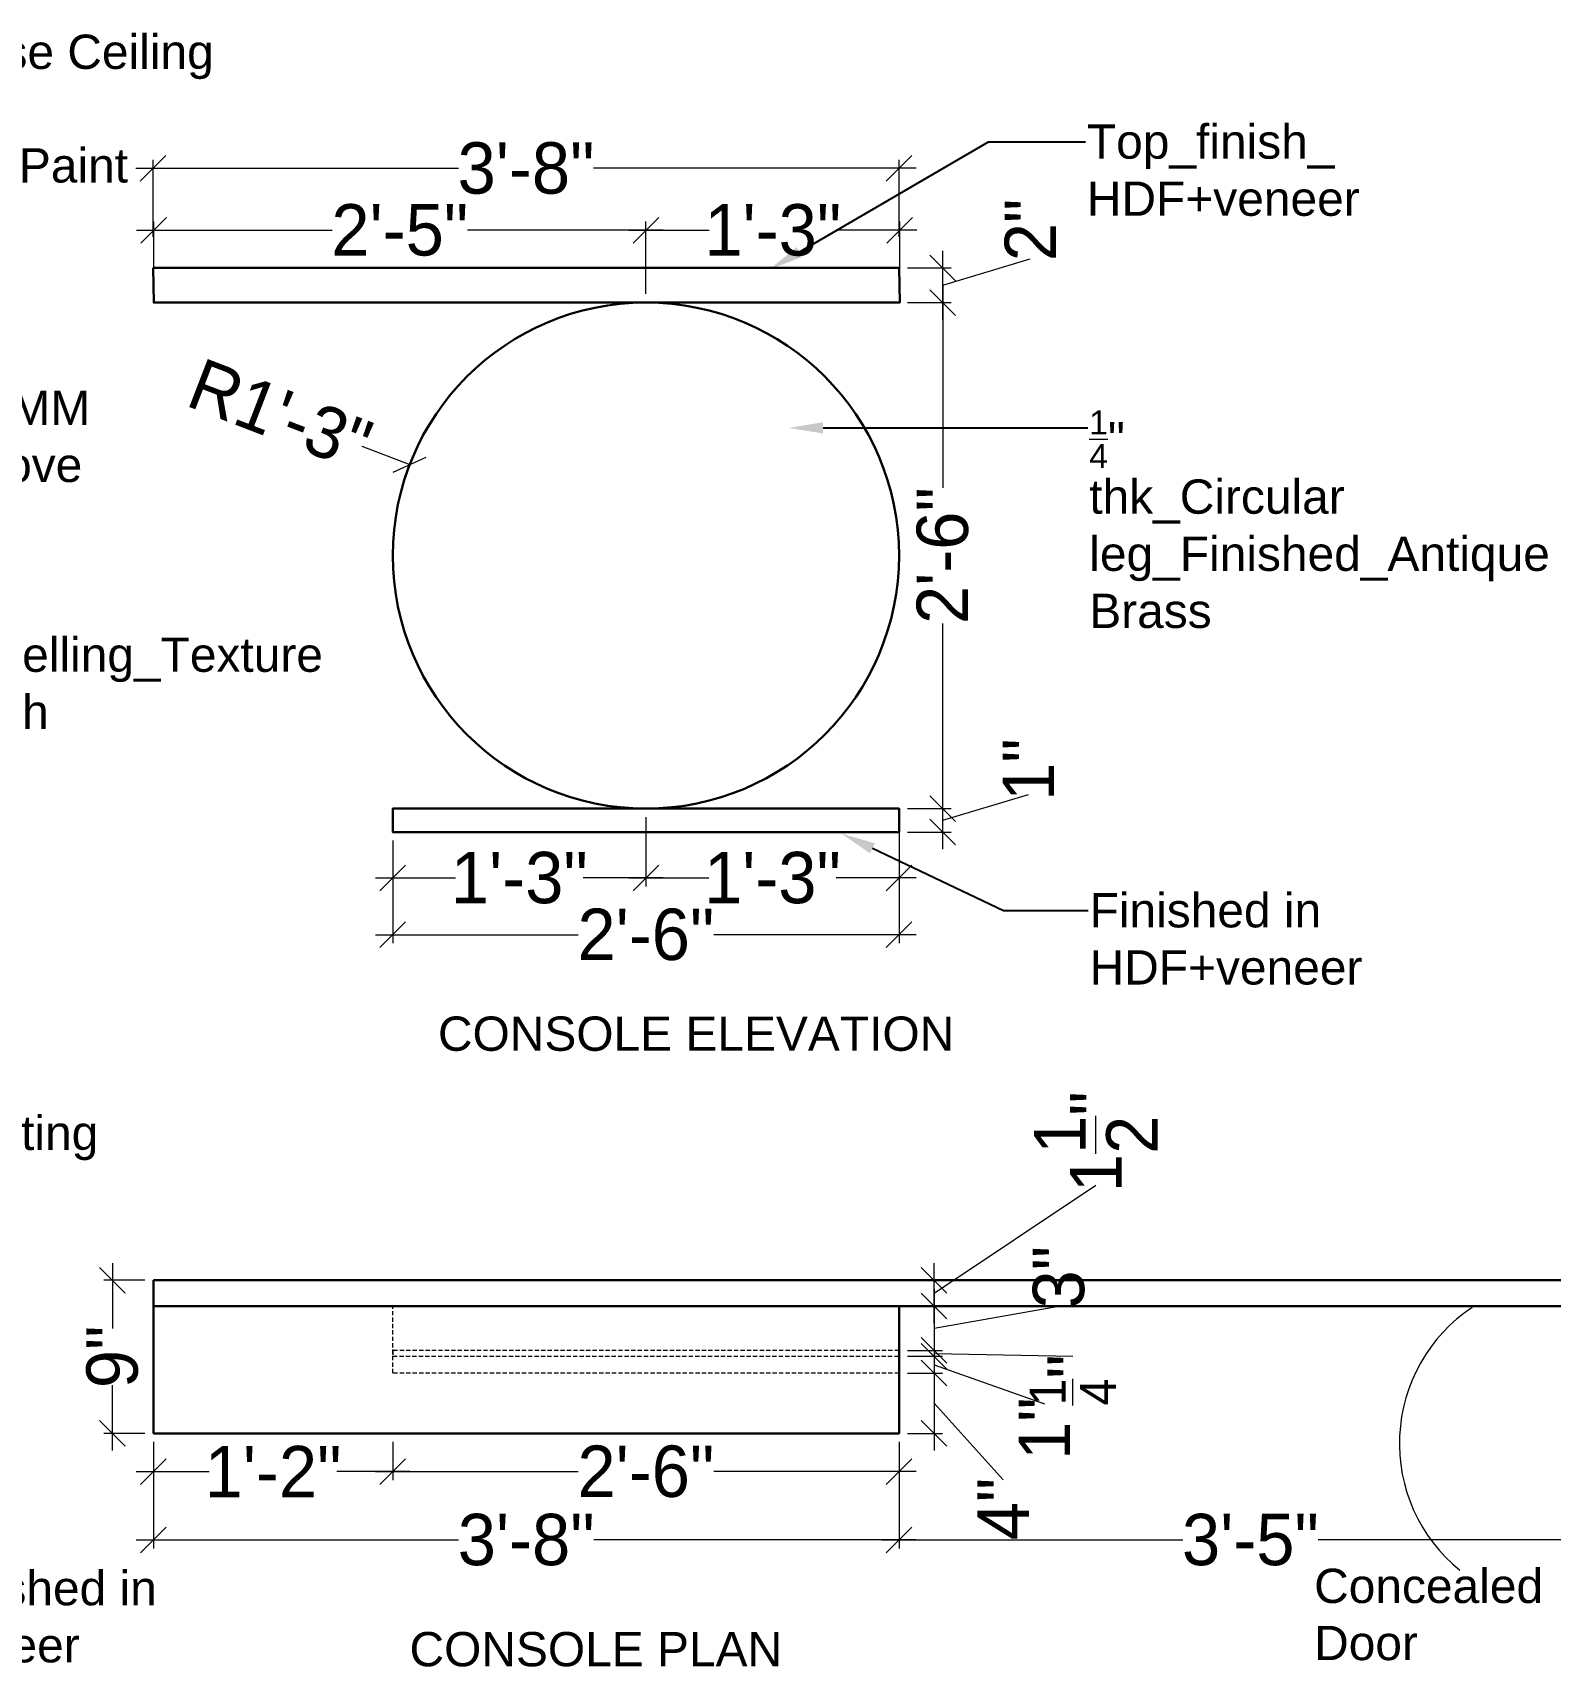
# Model space of a CAD drawing. Header units: millimetres. Extents: x 35877 to 3066687, y -650199 to -40525.
# Drawn here: x 149539.8 to 149628.3, y -179127.6 to -179031.9 of the extents above; entities that cross this region are included whole.
import ezdxf
from ezdxf import colors
from ezdxf.entities.mleader import LeaderData, LeaderLine
from ezdxf.math import Vec2, Vec3

# ---------------------------------------------------------------- set-up
doc = ezdxf.new("R2010")
doc.units = ezdxf.units.MM
doc.header["$MEASUREMENT"] = 0
doc.header["$PDMODE"] = 35
doc.linetypes.add('DASHED', pattern=[0.75, 0.5, -0.25])
doc.linetypes.add('DASHED2', pattern=[0.375, 0.25, -0.125])
doc.layers.get('Defpoints').update_dxf_attribs({"color": 220})
for name, color, linetype, lineweight in [('dim05', 1, 'Continuous', 13), ('ELEC.', 5, 'Continuous', 20), ('FURNITURE', 32, 'Continuous', 9), ('furniture dimensions', 1, 'DASHED', 0), ('wall', 7, 'Continuous', 30)]:
    doc.layers.add(name, color=color, linetype=linetype, lineweight=lineweight)
doc.styles.add('century g', font='GOTHIC.TTF')
doc.styles.get("Standard").update_dxf_attribs({"font": 'arial.ttf', "height": 6})
doc.dimstyles.new('Archana', dxfattribs={"dimtxt": 2, "dimasz": 0.75, "dimexe": 0.5, "dimexo": 0.5, "dimgap": 0, "dimtad": 0, "dimzin": 0, "dimdsep": 46, "dimlunit": 4, "dimtxsty": 'century g', "dimblk": 'OBLIQUE', "dimcen": 0, "dimdle": 1, "dimclrd": 256, "dimclre": 256, "dimclrt": 256, "dimadec": 0, "dimazin": 0, "dimtfac": 1, "dimtofl": 0, "dimtmove": 1, "dimatfit": 3, "dimfxl": 1, "dimfxlon": 1, "dimtolj": 1, "dimtzin": 0, "dimlwd": -1, "dimlwe": -1, "dimarcsym": 0})

# ---------------------------------------------------------------- blocks, each defined once
blk = doc.blocks.new('_Oblique')
at = {"layer": 'wall', "color": 0, "lineweight": -2}
blk.add_line((-0.5, -0.5), (0.5, 0.5), dxfattribs=at)
blk = doc.blocks.new('*D489')
at = {"layer": 'Defpoints', "color": 0, "linetype": 'Continuous', "lineweight": 0, "transparency": 16777216}
for p in [(149575.536, -179077.187), (149560.769, -179078.554), (149575.536, -179081.231)]:
    blk.add_point(p, dxfattribs=at)
at = {"layer": 'furniture dimensions', "color": 5, "linetype": 'Continuous', "transparency": 16777216}
for p, q in [((149575.536, -179077.687), (149575.536, -179081.731)), ((149559.769, -179081.231), (149564.432, -179081.231)), ((149576.536, -179081.231), (149571.874, -179081.231))]:
    blk.add_line(p, q, dxfattribs=at)
at = {"layer": 'furniture dimensions', "color": 5, "linetype": 'ByBlock', "transparency": 16777216}
blk.add_line((149560.769, -179079.054), (149560.769, -179081.731), dxfattribs=at)
at = {"layer": 'furniture dimensions', "color": 5, "linetype": 'Continuous', "transparency": 16777216, "xscale": 1.5, "yscale": 1.5, "zscale": 1.5, "rotation": 180}
blk.add_blockref('_Oblique', (149560.769, -179081.231), dxfattribs=at)
at = {"layer": 'furniture dimensions', "color": 5, "linetype": 'Continuous', "transparency": 16777216, "xscale": 1.5, "yscale": 1.5, "zscale": 1.5}
blk.add_blockref('_Oblique', (149575.536, -179081.231), dxfattribs=at)
at = {"layer": 'furniture dimensions', "linetype": 'Continuous', "lineweight": 0, "transparency": 16777216, "insert": (149568.153, -179081.231), "char_height": 3, "attachment_point": 5, "style": 'century g'}
blk.add_mtext('\\A1;1\'-3"', dxfattribs=at)
blk = doc.blocks.new('*D490')
at = {"layer": 'Defpoints', "color": 0, "linetype": 'Continuous', "lineweight": 0, "transparency": 16777216}
for p in [(149590.303, -179077.185), (149592.849, -179077.185), (149590.303, -179078.554)]:
    blk.add_point(p, dxfattribs=at)
at = {"layer": 'furniture dimensions', "color": 5, "linetype": 'Continuous', "transparency": 16777216}
for p, q in [((149592.849, -179079.554), (149592.849, -179076.185)), ((149592.849, -179077.869), (149597.849, -179076.369)), ((149590.803, -179077.185), (149593.349, -179077.185))]:
    blk.add_line(p, q, dxfattribs=at)
at = {"layer": 'furniture dimensions', "color": 5, "linetype": 'ByBlock', "transparency": 16777216}
blk.add_line((149590.803, -179078.554), (149593.349, -179078.554), dxfattribs=at)
at = {"layer": 'furniture dimensions', "color": 5, "linetype": 'Continuous', "transparency": 16777216, "xscale": 1.5, "yscale": 1.5, "zscale": 1.5}
for p, rotation in [((149592.849, -179077.185), 90), ((149592.849, -179078.554), 270)]:
    blk.add_blockref('_Oblique', p, dxfattribs=dict(at, rotation=rotation))
at = {"layer": 'furniture dimensions', "linetype": 'Continuous', "lineweight": 0, "transparency": 16777216, "insert": (149597.849, -179074.912), "char_height": 3, "attachment_point": 5, "rotation": 90, "style": 'century g'}
blk.add_mtext('\\A1;1"', dxfattribs=at)
blk = doc.blocks.new('*D491')
at = {"layer": 'Defpoints', "color": 0, "linetype": 'Continuous', "lineweight": 0, "transparency": 16777216}
for p in [(149590.303, -179047.655), (149592.849, -179047.655), (149590.303, -179077.185)]:
    blk.add_point(p, dxfattribs=at)
at = {"layer": 'furniture dimensions', "color": 5, "linetype": 'Continuous', "transparency": 16777216}
for p, q in [((149592.849, -179046.655), (149592.849, -179058.465)), ((149590.803, -179047.655), (149593.349, -179047.655)), ((149592.849, -179078.185), (149592.849, -179066.375))]:
    blk.add_line(p, q, dxfattribs=at)
at = {"layer": 'furniture dimensions', "color": 5, "linetype": 'ByBlock', "transparency": 16777216}
blk.add_line((149590.803, -179077.185), (149593.349, -179077.185), dxfattribs=at)
at = {"layer": 'furniture dimensions', "color": 5, "linetype": 'Continuous', "transparency": 16777216, "xscale": 1.5, "yscale": 1.5, "zscale": 1.5}
for p, rotation in [((149592.849, -179047.655), 90), ((149592.849, -179077.185), 270)]:
    blk.add_blockref('_Oblique', p, dxfattribs=dict(at, rotation=rotation))
at = {"layer": 'furniture dimensions', "linetype": 'Continuous', "lineweight": 0, "transparency": 16777216, "insert": (149592.849, -179062.42), "char_height": 3, "attachment_point": 5, "rotation": 90, "style": 'century g'}
blk.add_mtext('\\A1;2\'-6"', dxfattribs=at)
blk = doc.blocks.new('*D492')
at = {"layer": 'Defpoints', "color": 0, "linetype": 'Continuous', "lineweight": 0, "transparency": 16777216}
for p in [(149590.303, -179045.63), (149592.849, -179045.63), (149590.303, -179047.655)]:
    blk.add_point(p, dxfattribs=at)
at = {"layer": 'furniture dimensions', "color": 5, "linetype": 'Continuous', "transparency": 16777216}
for p, q in [((149592.849, -179048.655), (149592.849, -179044.63)), ((149590.803, -179045.63), (149593.349, -179045.63)), ((149592.849, -179046.643), (149597.962, -179045.109))]:
    blk.add_line(p, q, dxfattribs=at)
at = {"layer": 'furniture dimensions', "color": 5, "linetype": 'ByBlock', "transparency": 16777216}
blk.add_line((149590.803, -179047.655), (149593.349, -179047.655), dxfattribs=at)
at = {"layer": 'furniture dimensions', "color": 5, "linetype": 'Continuous', "transparency": 16777216, "xscale": 1.5, "yscale": 1.5, "zscale": 1.5}
for p, rotation in [((149592.849, -179045.63), 90), ((149592.849, -179047.655), 270)]:
    blk.add_blockref('_Oblique', p, dxfattribs=dict(at, rotation=rotation))
at = {"layer": 'furniture dimensions', "linetype": 'Continuous', "lineweight": 0, "transparency": 16777216, "insert": (149597.962, -179043.417), "char_height": 3, "attachment_point": 5, "rotation": 90, "style": 'century g'}
blk.add_mtext('\\A1;2"', dxfattribs=at)
blk = doc.blocks.new('*D493')
at = {"layer": 'Defpoints', "color": 0, "linetype": 'Continuous', "lineweight": 0, "transparency": 16777216}
for p in [(149575.538, -179043.431), (149546.822, -179047.655), (149575.538, -179047.653)]:
    blk.add_point(p, dxfattribs=at)
at = {"layer": 'furniture dimensions', "color": 5, "linetype": 'ByBlock', "transparency": 16777216}
blk.add_line((149546.822, -179047.155), (149546.822, -179042.931), dxfattribs=at)
at = {"layer": 'furniture dimensions', "color": 5, "linetype": 'Continuous', "transparency": 16777216}
for p, q in [((149575.538, -179047.153), (149575.538, -179042.931)), ((149545.822, -179043.431), (149557.224, -179043.431)), ((149576.538, -179043.431), (149565.135, -179043.431))]:
    blk.add_line(p, q, dxfattribs=at)
at = {"layer": 'furniture dimensions', "color": 5, "linetype": 'Continuous', "transparency": 16777216, "xscale": 1.5, "yscale": 1.5, "zscale": 1.5, "rotation": 180}
blk.add_blockref('_Oblique', (149546.822, -179043.431), dxfattribs=at)
at = {"layer": 'furniture dimensions', "color": 5, "linetype": 'Continuous', "transparency": 16777216, "xscale": 1.5, "yscale": 1.5, "zscale": 1.5}
blk.add_blockref('_Oblique', (149575.538, -179043.431), dxfattribs=at)
at = {"layer": 'furniture dimensions', "linetype": 'Continuous', "lineweight": 0, "transparency": 16777216, "insert": (149561.18, -179043.431), "char_height": 3, "attachment_point": 5, "style": 'century g'}
blk.add_mtext('\\A1;2\'-5"', dxfattribs=at)
blk = doc.blocks.new('*D494')
at = {"layer": 'Defpoints', "color": 0, "linetype": 'Continuous', "lineweight": 0, "transparency": 16777216}
for p in [(149590.303, -179106.214), (149590.303, -179108.805), (149592.344, -179108.805)]:
    blk.add_point(p, dxfattribs=at)
at = {"layer": 'furniture dimensions', "color": 5, "linetype": 'Continuous', "transparency": 16777216}
for p, q in [((149592.344, -179105.214), (149592.344, -179109.805)), ((149592.344, -179107.509), (149599.625, -179106.214)), ((149590.803, -179108.805), (149592.844, -179108.805))]:
    blk.add_line(p, q, dxfattribs=at)
at = {"layer": 'furniture dimensions', "color": 5, "linetype": 'ByBlock', "transparency": 16777216}
blk.add_line((149590.803, -179106.214), (149592.844, -179106.214), dxfattribs=at)
at = {"layer": 'furniture dimensions', "color": 5, "linetype": 'Continuous', "transparency": 16777216, "xscale": 1.5, "yscale": 1.5, "zscale": 1.5}
for p, rotation in [((149592.344, -179106.214), 90), ((149592.344, -179108.805), 270)]:
    blk.add_blockref('_Oblique', p, dxfattribs=dict(at, rotation=rotation))
at = {"layer": 'furniture dimensions', "linetype": 'Continuous', "lineweight": 0, "transparency": 16777216, "insert": (149599.625, -179104.533), "char_height": 3, "attachment_point": 5, "rotation": 90, "style": 'century g'}
blk.add_mtext('\\A1;3"', dxfattribs=at)
blk = doc.blocks.new('*D495')
at = {"layer": 'Defpoints', "color": 0, "linetype": 'Continuous', "lineweight": 0, "transparency": 16777216}
for p in [(149590.303, -179108.805), (149590.303, -179109.147), (149592.344, -179109.147)]:
    blk.add_point(p, dxfattribs=at)
at = {"layer": 'furniture dimensions', "color": 5, "linetype": 'Continuous', "transparency": 16777216}
for p, q in [((149592.344, -179107.805), (149592.344, -179110.147)), ((149590.803, -179109.147), (149592.844, -179109.147)), ((149592.344, -179108.976), (149600.446, -179109.147))]:
    blk.add_line(p, q, dxfattribs=at)
at = {"layer": 'furniture dimensions', "color": 5, "linetype": 'ByBlock', "transparency": 16777216}
blk.add_line((149590.803, -179108.805), (149592.844, -179108.805), dxfattribs=at)
at = {"layer": 'furniture dimensions', "color": 5, "linetype": 'Continuous', "transparency": 16777216, "xscale": 1.5, "yscale": 1.5, "zscale": 1.5}
for p, rotation in [((149592.344, -179108.805), 90), ((149592.344, -179109.147), 270)]:
    blk.add_blockref('_Oblique', p, dxfattribs=dict(at, rotation=rotation))
at = {"layer": 'furniture dimensions', "linetype": 'Continuous', "lineweight": 0, "transparency": 16777216, "insert": (149600.446, -179110.524), "char_height": 3, "attachment_point": 5, "rotation": 90, "style": 'century g'}
blk.add_mtext('\\A1;{\\H0.7x;\\S1/4;}"', dxfattribs=at)
blk = doc.blocks.new('*D496')
at = {"layer": 'Defpoints', "color": 0, "linetype": 'Continuous', "lineweight": 0, "transparency": 16777216}
for p in [(149590.303, -179109.147), (149590.303, -179110.13), (149592.344, -179110.13)]:
    blk.add_point(p, dxfattribs=at)
at = {"layer": 'furniture dimensions', "color": 5, "linetype": 'Continuous', "transparency": 16777216}
for p, q in [((149592.344, -179108.147), (149592.344, -179111.13)), ((149592.344, -179109.639), (149598.782, -179111.915)), ((149590.803, -179110.13), (149592.844, -179110.13))]:
    blk.add_line(p, q, dxfattribs=at)
at = {"layer": 'furniture dimensions', "color": 5, "linetype": 'ByBlock', "transparency": 16777216}
blk.add_line((149590.803, -179109.147), (149592.844, -179109.147), dxfattribs=at)
at = {"layer": 'furniture dimensions', "color": 5, "linetype": 'Continuous', "transparency": 16777216, "xscale": 1.5, "yscale": 1.5, "zscale": 1.5}
for p, rotation in [((149592.344, -179109.147), 90), ((149592.344, -179110.13), 270)]:
    blk.add_blockref('_Oblique', p, dxfattribs=dict(at, rotation=rotation))
at = {"layer": 'furniture dimensions', "linetype": 'Continuous', "lineweight": 0, "transparency": 16777216, "insert": (149598.782, -179113.372), "char_height": 3, "attachment_point": 5, "rotation": 90, "style": 'century g'}
blk.add_mtext('\\A1;1"', dxfattribs=at)
blk = doc.blocks.new('*D497')
at = {"layer": 'Defpoints', "color": 0, "linetype": 'Continuous', "lineweight": 0, "transparency": 16777216}
for p in [(149590.303, -179110.13), (149590.303, -179113.647), (149592.344, -179113.647)]:
    blk.add_point(p, dxfattribs=at)
at = {"layer": 'furniture dimensions', "color": 5, "linetype": 'Continuous', "transparency": 16777216}
for p, q in [((149592.344, -179109.13), (149592.344, -179114.647)), ((149592.344, -179111.889), (149596.38, -179116.362)), ((149590.803, -179113.647), (149592.844, -179113.647))]:
    blk.add_line(p, q, dxfattribs=at)
at = {"layer": 'furniture dimensions', "color": 5, "linetype": 'ByBlock', "transparency": 16777216}
blk.add_line((149590.803, -179110.13), (149592.844, -179110.13), dxfattribs=at)
at = {"layer": 'furniture dimensions', "color": 5, "linetype": 'Continuous', "transparency": 16777216, "xscale": 1.5, "yscale": 1.5, "zscale": 1.5}
for p, rotation in [((149592.344, -179110.13), 90), ((149592.344, -179113.647), 270)]:
    blk.add_blockref('_Oblique', p, dxfattribs=dict(at, rotation=rotation))
at = {"layer": 'furniture dimensions', "linetype": 'Continuous', "lineweight": 0, "transparency": 16777216, "insert": (149596.38, -179118.063), "char_height": 3, "attachment_point": 5, "rotation": 90, "style": 'century g'}
blk.add_mtext('\\A1;4"', dxfattribs=at)
blk = doc.blocks.new('*D498')
at = {"layer": 'Defpoints', "color": 0, "linetype": 'Continuous', "lineweight": 0, "transparency": 16777216}
for p in [(149592.344, -179104.71), (149592.346, -179104.71), (149592.344, -179106.214)]:
    blk.add_point(p, dxfattribs=at)
at = {"layer": 'furniture dimensions', "color": 5, "linetype": 'Continuous', "transparency": 16777216}
for p, q in [((149592.344, -179105.462), (149601.786, -179099.17)), ((149592.344, -179107.214), (149592.344, -179103.71)), ((149592.344, -179104.71), (149591.844, -179104.71))]:
    blk.add_line(p, q, dxfattribs=at)
at = {"layer": 'furniture dimensions', "color": 5, "linetype": 'ByBlock', "transparency": 16777216}
blk.add_line((149592.344, -179106.214), (149592.844, -179106.214), dxfattribs=at)
at = {"layer": 'furniture dimensions', "color": 5, "linetype": 'Continuous', "transparency": 16777216, "xscale": 1.5, "yscale": 1.5, "zscale": 1.5}
for p, rotation in [((149592.344, -179104.71), 90), ((149592.344, -179106.214), 270)]:
    blk.add_blockref('_Oblique', p, dxfattribs=dict(at, rotation=rotation))
at = {"layer": 'furniture dimensions', "linetype": 'Continuous', "lineweight": 0, "transparency": 16777216, "insert": (149601.786, -179096.627), "char_height": 3, "attachment_point": 5, "rotation": 90, "style": 'century g'}
blk.add_mtext('\\A1;1{\\H1x;\\S1/2;}"', dxfattribs=at)
blk = doc.blocks.new('*D453')
at = {"layer": 'Defpoints', "color": 0, "linetype": 'Continuous', "lineweight": 0, "transparency": 16777216}
for p in [(149546.803, -179113.647), (149560.769, -179113.647), (149546.803, -179115.877)]:
    blk.add_point(p, dxfattribs=at)
at = {"layer": 'furniture dimensions', "color": 5, "linetype": 'Continuous', "transparency": 16777216}
for p, q in [((149546.803, -179114.147), (149546.803, -179116.377)), ((149545.803, -179115.877), (149550.065, -179115.877)), ((149561.769, -179115.877), (149557.507, -179115.877))]:
    blk.add_line(p, q, dxfattribs=at)
at = {"layer": 'furniture dimensions', "color": 5, "linetype": 'ByBlock', "transparency": 16777216}
blk.add_line((149560.769, -179114.147), (149560.769, -179116.377), dxfattribs=at)
at = {"layer": 'furniture dimensions', "color": 5, "linetype": 'Continuous', "transparency": 16777216, "xscale": 1.5, "yscale": 1.5, "zscale": 1.5, "rotation": 180}
blk.add_blockref('_Oblique', (149546.803, -179115.877), dxfattribs=at)
at = {"layer": 'furniture dimensions', "color": 5, "linetype": 'Continuous', "transparency": 16777216, "xscale": 1.5, "yscale": 1.5, "zscale": 1.5}
blk.add_blockref('_Oblique', (149560.769, -179115.877), dxfattribs=at)
at = {"layer": 'furniture dimensions', "linetype": 'Continuous', "lineweight": 0, "transparency": 16777216, "insert": (149553.786, -179115.877), "char_height": 3, "attachment_point": 5, "style": 'century g'}
blk.add_mtext('\\A1;1\'-2"', dxfattribs=at)
blk = doc.blocks.new('*D454')
at = {"layer": 'Defpoints', "color": 0, "linetype": 'Continuous', "lineweight": 0, "transparency": 16777216}
for p in [(149560.769, -179113.647), (149590.303, -179113.647), (149590.303, -179115.877)]:
    blk.add_point(p, dxfattribs=at)
at = {"layer": 'furniture dimensions', "color": 5, "linetype": 'ByBlock', "transparency": 16777216}
blk.add_line((149560.769, -179114.147), (149560.769, -179116.377), dxfattribs=at)
at = {"layer": 'furniture dimensions', "color": 5, "linetype": 'Continuous', "transparency": 16777216}
for p, q in [((149590.303, -179114.147), (149590.303, -179116.377)), ((149559.769, -179115.877), (149571.581, -179115.877)), ((149591.303, -179115.877), (149579.491, -179115.877))]:
    blk.add_line(p, q, dxfattribs=at)
at = {"layer": 'furniture dimensions', "color": 5, "linetype": 'Continuous', "transparency": 16777216, "xscale": 1.5, "yscale": 1.5, "zscale": 1.5, "rotation": 180}
blk.add_blockref('_Oblique', (149560.769, -179115.877), dxfattribs=at)
at = {"layer": 'furniture dimensions', "color": 5, "linetype": 'Continuous', "transparency": 16777216, "xscale": 1.5, "yscale": 1.5, "zscale": 1.5}
blk.add_blockref('_Oblique', (149590.303, -179115.877), dxfattribs=at)
at = {"layer": 'furniture dimensions', "linetype": 'Continuous', "lineweight": 0, "transparency": 16777216, "insert": (149575.536, -179115.877), "char_height": 3, "attachment_point": 5, "style": 'century g'}
blk.add_mtext('\\A1;2\'-6"', dxfattribs=at)
blk = doc.blocks.new('*D455')
at = {"layer": 'Defpoints', "color": 0, "linetype": 'Continuous', "lineweight": 0, "transparency": 16777216}
for p in [(149546.803, -179113.647), (149590.303, -179113.647), (149590.303, -179119.861)]:
    blk.add_point(p, dxfattribs=at)
at = {"layer": 'furniture dimensions', "color": 5, "linetype": 'ByBlock', "transparency": 16777216}
blk.add_line((149546.803, -179115.861), (149546.803, -179120.361), dxfattribs=at)
at = {"layer": 'furniture dimensions', "color": 5, "linetype": 'Continuous', "transparency": 16777216}
for p, q in [((149590.303, -179115.861), (149590.303, -179120.361)), ((149545.803, -179119.861), (149564.608, -179119.861)), ((149591.303, -179119.861), (149572.497, -179119.861))]:
    blk.add_line(p, q, dxfattribs=at)
at = {"layer": 'furniture dimensions', "color": 5, "linetype": 'Continuous', "transparency": 16777216, "xscale": 1.5, "yscale": 1.5, "zscale": 1.5, "rotation": 180}
blk.add_blockref('_Oblique', (149546.803, -179119.861), dxfattribs=at)
at = {"layer": 'furniture dimensions', "color": 5, "linetype": 'Continuous', "transparency": 16777216, "xscale": 1.5, "yscale": 1.5, "zscale": 1.5}
blk.add_blockref('_Oblique', (149590.303, -179119.861), dxfattribs=at)
at = {"layer": 'furniture dimensions', "linetype": 'Continuous', "lineweight": 0, "transparency": 16777216, "insert": (149568.553, -179119.861), "char_height": 3, "attachment_point": 5, "style": 'century g'}
blk.add_mtext('\\A1;3\'-8"', dxfattribs=at)
blk = doc.blocks.new('*D456')
at = {"layer": 'Defpoints', "color": 0, "linetype": 'Continuous', "lineweight": 0, "transparency": 16777216}
for p in [(149544.412, -179104.714), (149546.803, -179104.714), (149546.803, -179113.647)]:
    blk.add_point(p, dxfattribs=at)
at = {"layer": 'furniture dimensions', "color": 5, "linetype": 'Continuous', "transparency": 16777216}
for p, q in [((149544.412, -179103.714), (149544.412, -179107.529)), ((149546.303, -179104.714), (149543.912, -179104.714)), ((149544.412, -179114.647), (149544.412, -179110.832))]:
    blk.add_line(p, q, dxfattribs=at)
at = {"layer": 'furniture dimensions', "color": 5, "linetype": 'ByBlock', "transparency": 16777216}
blk.add_line((149546.303, -179113.647), (149543.912, -179113.647), dxfattribs=at)
at = {"layer": 'furniture dimensions', "color": 5, "linetype": 'Continuous', "transparency": 16777216, "xscale": 1.5, "yscale": 1.5, "zscale": 1.5}
for p, rotation in [((149544.412, -179104.714), 90), ((149544.412, -179113.647), 270)]:
    blk.add_blockref('_Oblique', p, dxfattribs=dict(at, rotation=rotation))
at = {"layer": 'furniture dimensions', "linetype": 'Continuous', "lineweight": 0, "transparency": 16777216, "insert": (149544.412, -179109.18), "char_height": 3, "attachment_point": 5, "rotation": 90, "style": 'century g'}
blk.add_mtext('\\A1;9"', dxfattribs=at)
blk = doc.blocks.new('*D457')
at = {"layer": 'Defpoints', "color": 0, "linetype": 'Continuous', "lineweight": 0, "transparency": 16777216}
for p in [(149631.303, -179106.214), (149590.303, -179113.647), (149631.303, -179119.861)]:
    blk.add_point(p, dxfattribs=at)
at = {"layer": 'furniture dimensions', "color": 5, "linetype": 'ByBlock', "transparency": 16777216}
blk.add_line((149590.303, -179115.861), (149590.303, -179120.361), dxfattribs=at)
at = {"layer": 'furniture dimensions', "color": 5, "linetype": 'Continuous', "transparency": 16777216}
for p, q in [((149631.303, -179115.861), (149631.303, -179120.361)), ((149589.303, -179119.861), (149606.858, -179119.861)), ((149632.303, -179119.861), (149614.747, -179119.861))]:
    blk.add_line(p, q, dxfattribs=at)
at = {"layer": 'furniture dimensions', "color": 5, "linetype": 'Continuous', "transparency": 16777216, "xscale": 1.5, "yscale": 1.5, "zscale": 1.5, "rotation": 180}
blk.add_blockref('_Oblique', (149590.303, -179119.861), dxfattribs=at)
at = {"layer": 'furniture dimensions', "color": 5, "linetype": 'Continuous', "transparency": 16777216, "xscale": 1.5, "yscale": 1.5, "zscale": 1.5}
blk.add_blockref('_Oblique', (149631.303, -179119.861), dxfattribs=at)
at = {"layer": 'furniture dimensions', "linetype": 'Continuous', "lineweight": 0, "transparency": 16777216, "insert": (149610.803, -179119.861), "char_height": 3, "attachment_point": 5, "style": 'century g'}
blk.add_mtext('\\A1;3\'-5"', dxfattribs=at)
blk = doc.blocks.new('*D458')
at = {"layer": 'Defpoints', "color": 0, "linetype": 'Continuous', "lineweight": 0, "transparency": 16777216}
for p in [(149561.755, -179057.114), (149575.536, -179062.42)]:
    blk.add_point(p, dxfattribs=at)
at = {"layer": 'furniture dimensions', "color": 5, "linetype": 'Continuous', "transparency": 16777216}
blk.add_line((149558.956, -179056.036), (149561.755, -179057.114), dxfattribs=at)
at = {"layer": 'furniture dimensions', "color": 5, "linetype": 'Continuous', "transparency": 16777216, "xscale": 1.5, "yscale": 1.5, "zscale": 1.5, "rotation": 338.9417442216744}
blk.add_blockref('_Oblique', (149561.755, -179057.114), dxfattribs=at)
at = {"layer": 'furniture dimensions', "linetype": 'Continuous', "lineweight": 0, "transparency": 16777216, "insert": (149554.202, -179054.206), "char_height": 3, "attachment_point": 5, "rotation": 338.94174, "style": 'century g'}
blk.add_mtext('\\A1;R1\'-3"', dxfattribs=at)
blk = doc.blocks.new('*D459')
at = {"layer": 'Defpoints', "color": 0, "linetype": 'Continuous', "lineweight": 0, "transparency": 16777216}
for p in [(149575.536, -179077.185), (149590.303, -179077.185), (149590.303, -179081.231)]:
    blk.add_point(p, dxfattribs=at)
at = {"layer": 'furniture dimensions', "color": 5, "linetype": 'ByBlock', "transparency": 16777216}
blk.add_line((149575.536, -179077.685), (149575.536, -179081.731), dxfattribs=at)
at = {"layer": 'furniture dimensions', "color": 5, "linetype": 'Continuous', "transparency": 16777216}
for p, q in [((149590.303, -179077.685), (149590.303, -179081.731)), ((149574.536, -179081.231), (149579.198, -179081.231)), ((149591.303, -179081.231), (149586.64, -179081.231))]:
    blk.add_line(p, q, dxfattribs=at)
at = {"layer": 'furniture dimensions', "color": 5, "linetype": 'Continuous', "transparency": 16777216, "xscale": 1.5, "yscale": 1.5, "zscale": 1.5, "rotation": 180}
blk.add_blockref('_Oblique', (149575.536, -179081.231), dxfattribs=at)
at = {"layer": 'furniture dimensions', "color": 5, "linetype": 'Continuous', "transparency": 16777216, "xscale": 1.5, "yscale": 1.5, "zscale": 1.5}
blk.add_blockref('_Oblique', (149590.303, -179081.231), dxfattribs=at)
at = {"layer": 'furniture dimensions', "linetype": 'Continuous', "lineweight": 0, "transparency": 16777216, "insert": (149582.919, -179081.231), "char_height": 3, "attachment_point": 5, "style": 'century g'}
blk.add_mtext('\\A1;1\'-3"', dxfattribs=at)
blk = doc.blocks.new('*D460')
at = {"layer": 'Defpoints', "color": 0, "linetype": 'Continuous', "lineweight": 0, "transparency": 16777216}
for p in [(149560.769, -179078.554), (149590.303, -179078.554), (149590.303, -179084.544)]:
    blk.add_point(p, dxfattribs=at)
at = {"layer": 'furniture dimensions', "color": 5, "linetype": 'ByBlock', "transparency": 16777216}
blk.add_line((149560.769, -179080.544), (149560.769, -179085.044), dxfattribs=at)
at = {"layer": 'furniture dimensions', "color": 5, "linetype": 'Continuous', "transparency": 16777216}
for p, q in [((149590.303, -179080.544), (149590.303, -179085.044)), ((149559.769, -179084.544), (149571.581, -179084.544)), ((149591.303, -179084.544), (149579.491, -179084.544))]:
    blk.add_line(p, q, dxfattribs=at)
at = {"layer": 'furniture dimensions', "color": 5, "linetype": 'Continuous', "transparency": 16777216, "xscale": 1.5, "yscale": 1.5, "zscale": 1.5, "rotation": 180}
blk.add_blockref('_Oblique', (149560.769, -179084.544), dxfattribs=at)
at = {"layer": 'furniture dimensions', "color": 5, "linetype": 'Continuous', "transparency": 16777216, "xscale": 1.5, "yscale": 1.5, "zscale": 1.5}
blk.add_blockref('_Oblique', (149590.303, -179084.544), dxfattribs=at)
at = {"layer": 'furniture dimensions', "linetype": 'Continuous', "lineweight": 0, "transparency": 16777216, "insert": (149575.536, -179084.544), "char_height": 3, "attachment_point": 5, "style": 'century g'}
blk.add_mtext('\\A1;2\'-6"', dxfattribs=at)
blk = doc.blocks.new('*D461')
at = {"layer": 'Defpoints', "color": 0, "linetype": 'Continuous', "lineweight": 0, "transparency": 16777216}
for p in [(149590.342, -179043.431), (149575.538, -179047.653), (149590.342, -179047.655)]:
    blk.add_point(p, dxfattribs=at)
at = {"layer": 'furniture dimensions', "color": 5, "linetype": 'ByBlock', "transparency": 16777216}
blk.add_line((149575.538, -179047.153), (149575.538, -179042.931), dxfattribs=at)
at = {"layer": 'furniture dimensions', "color": 5, "linetype": 'Continuous', "transparency": 16777216}
for p, q in [((149590.342, -179047.155), (149590.342, -179042.931)), ((149574.538, -179043.431), (149579.219, -179043.431)), ((149591.342, -179043.431), (149586.661, -179043.431))]:
    blk.add_line(p, q, dxfattribs=at)
at = {"layer": 'furniture dimensions', "color": 5, "linetype": 'Continuous', "transparency": 16777216, "xscale": 1.5, "yscale": 1.5, "zscale": 1.5, "rotation": 180}
blk.add_blockref('_Oblique', (149575.538, -179043.431), dxfattribs=at)
at = {"layer": 'furniture dimensions', "color": 5, "linetype": 'Continuous', "transparency": 16777216, "xscale": 1.5, "yscale": 1.5, "zscale": 1.5}
blk.add_blockref('_Oblique', (149590.342, -179043.431), dxfattribs=at)
at = {"layer": 'furniture dimensions', "linetype": 'Continuous', "lineweight": 0, "transparency": 16777216, "insert": (149582.94, -179043.431), "char_height": 3, "attachment_point": 5, "style": 'century g'}
blk.add_mtext('\\A1;1\'-3"', dxfattribs=at)
blk = doc.blocks.new('*D462')
at = {"layer": 'Defpoints', "color": 0, "linetype": 'Continuous', "lineweight": 0, "transparency": 16777216}
for p in [(149590.303, -179039.819), (149546.783, -179045.63), (149590.303, -179045.63)]:
    blk.add_point(p, dxfattribs=at)
at = {"layer": 'furniture dimensions', "color": 5, "linetype": 'Continuous', "transparency": 16777216}
for p, q in [((149545.783, -179039.819), (149564.599, -179039.819)), ((149591.303, -179039.819), (149572.487, -179039.819)), ((149590.303, -179043.819), (149590.303, -179039.319))]:
    blk.add_line(p, q, dxfattribs=at)
at = {"layer": 'furniture dimensions', "color": 5, "linetype": 'ByBlock', "transparency": 16777216}
blk.add_line((149546.783, -179043.819), (149546.783, -179039.319), dxfattribs=at)
at = {"layer": 'furniture dimensions', "color": 5, "linetype": 'Continuous', "transparency": 16777216, "xscale": 1.5, "yscale": 1.5, "zscale": 1.5, "rotation": 180}
blk.add_blockref('_Oblique', (149546.783, -179039.819), dxfattribs=at)
at = {"layer": 'furniture dimensions', "color": 5, "linetype": 'Continuous', "transparency": 16777216, "xscale": 1.5, "yscale": 1.5, "zscale": 1.5}
blk.add_blockref('_Oblique', (149590.303, -179039.819), dxfattribs=at)
at = {"layer": 'furniture dimensions', "linetype": 'Continuous', "lineweight": 0, "transparency": 16777216, "insert": (149568.543, -179039.819), "char_height": 3, "attachment_point": 5, "style": 'century g'}
blk.add_mtext('\\A1;3\'-8"', dxfattribs=at)

msp = doc.modelspace()

# ---------------------------------------------------------------- linework, layer by layer
at = {"layer": 'ELEC.', "color": 9, "true_color": 0xc7c8ca, "transparency": 33554687}
msp.add_arc((149629.0467, -179114.2331, -0.1354), 9.552, 123.820441, 230.829827, dxfattribs=at)
at = {"layer": 'FURNITURE', "lineweight": 30, "transparency": 33554687}
for p, q in [((149546.8028, -179106.214, -0.1354), (149546.8028, -179113.6469, -0.1354)), ((149590.3028, -179113.6469, -0.1354), (149590.3028, -179106.214, -0.1354)), ((149546.8028, -179113.6469, -0.1354), (149590.3028, -179113.6469, -0.1354))]:
    msp.add_line(p, q, dxfattribs=at)
at = {"layer": 'FURNITURE', "lineweight": 30, "transparency": 33554687, "elevation": -0.1354}
for points in [[(149546.7832, -179045.6304), (149590.3028, -179045.6304), (149590.3419, -179047.6548), (149546.8223, -179047.6548)], [(149590.3028, -179078.5538), (149560.7693, -179078.5538), (149560.7693, -179077.1851), (149590.3028, -179077.1851)], [(149546.8028, -179104.714), (149631.3028, -179104.714), (149631.3028, -179106.214), (149546.8028, -179106.214)]]:
    msp.add_lwpolyline(points, close=True, dxfattribs=at)
at = {"layer": 'FURNITURE', "linetype": 'DASHED2', "lineweight": 0, "transparency": 33554687, "elevation": -0.1354}
for points in [[(149560.7693, -179106.214), (149590.3028, -179106.214), (149590.3028, -179110.1305), (149560.7693, -179110.1305)], [(149560.7835, -179109.1469), (149590.317, -179109.1469), (149590.3028, -179108.8046), (149560.7693, -179108.8046)]]:
    msp.add_lwpolyline(points, close=True, dxfattribs=at)
at = {"layer": 'FURNITURE', "lineweight": 30, "transparency": 33554687}
msp.add_circle((149575.536, -179062.42, -0.1354), 14.7667, dxfattribs=at)

# ---------------------------------------------------------------- texts
at = {"layer": 'dim05', "color": 1, "lineweight": 0, "transparency": 33554687, "char_height": 2, "attachment_point": 1}
for s, insert, width in [('CONSOLE ELEVATION', (149563.4052, -179089.3202, -0.1354), 41.661278), ('Concealed Door', (149614.5187, -179121.5464, -0.1354), 14.682128), ('CONSOLE PLAN', (149561.7462, -179125.2393, -0.1354), 41.661278)]:
    msp.add_mtext(s, dxfattribs=dict(at, insert=insert, width=width))

# ---------------------------------------------------------------- dimensions: what is measured, and where the dimension line sits
at = {"layer": 'furniture dimensions', "color": 5, "linetype": 'Continuous', "lineweight": 0, "transparency": 33554687}
for base, p1, p2, picture, middle in [((149590.3028, -179039.8194, -0.1354), (149546.7832, -179045.6304, -0.1354), (149590.3028, -179045.6304, -0.1354), '*D462', (149568.543, -179039.8194, -0.1354)), ((149575.5376, -179043.4307, -0.1354), (149546.8223, -179047.6548, -0.1354), (149575.5376, -179047.6532, -0.1354), '*D493', (149561.18, -179043.4307, -0.1354)), ((149590.3419, -179043.4307, -0.1354), (149575.5376, -179047.6532, -0.1354), (149590.3419, -179047.6548, -0.1354), '*D461', (149582.9398, -179043.4307, -0.1354)), ((149575.536, -179081.2308, -0.1354), (149560.7693, -179078.5538, -0.1354), (149575.536, -179077.1867, -0.1354), '*D489', (149568.1526, -179081.2308, -0.1354)), ((149590.3028, -179081.2308, -0.1354), (149575.536, -179077.1851, -0.1354), (149590.3028, -179077.1851, -0.1354), '*D459', (149582.9194, -179081.2308, -0.1354)), ((149590.3028, -179084.5438, -0.1354), (149560.7693, -179078.5538, -0.1354), (149590.3028, -179078.5538, -0.1354), '*D460', (149575.536, -179084.5438, -0.1354)), ((149631.3028, -179119.8613, -0.1354), (149590.3028, -179113.6469, -0.1354), (149631.3028, -179106.214, -0.1354), '*D457', (149610.8028, -179119.8613, -0.1354)), ((149546.8028, -179115.8775, -0.1354), (149560.7693, -179113.6469, -0.1354), (149546.8028, -179113.6469, -0.1354), '*D453', (149553.786, -179115.8775, -0.1354)), ((149590.302753665, -179119.8613219148, -0.1354038034), (149546.802753665, -179113.6469319374, -0.1354038034), (149590.302753665, -179113.6469319374, -0.1354038034), '*D455', (149568.552753665, -179119.8613219148, -0.1354038034)), ((149590.3028, -179115.8775, -0.1354), (149560.7693, -179113.6469, -0.1354), (149590.3028, -179113.6469, -0.1354), '*D454', (149575.536, -179115.8775, -0.1354))]:
    dim = msp.add_linear_dim(base=base, p1=p1, p2=p2, dimstyle='Archana', override={"dimtxt": 3, "dimasz": 1.5, "dimdec": 0, "dimclrd": 5, "dimclre": 5, "dimfxl": 4}, dxfattribs=at)
    dim.commit()
    dim.dimension.update_dxf_attribs({"geometry": picture, "text_midpoint": middle})
for base, p1, p2, override, picture, middle in [((149592.8486, -179045.6304, -0.1354), (149590.3028, -179047.6548, -0.1354), (149590.3028, -179045.6304, -0.1354), {"dimtxt": 3, "dimasz": 1.5, "dimdec": 1, "dimclrd": 5, "dimclre": 5, "dimfxl": 4}, '*D492', (149597.9618, -179045.1087, -0.1354)), ((149592.8486, -179047.6548, -0.1354), (149590.3028, -179077.1851, -0.1354), (149590.3028, -179047.6548, -0.1354), {"dimtxt": 3, "dimasz": 1.5, "dimdec": 0, "dimclrd": 5, "dimclre": 5, "dimfxl": 4}, '*D491', (149592.8486, -179062.42, -0.1354)), ((149592.8486, -179077.1851, -0.1354), (149590.3028, -179078.5538, -0.1354), (149590.3028, -179077.1851, -0.1354), {"dimtxt": 3, "dimasz": 1.5, "dimdec": 0, "dimclrd": 5, "dimclre": 5, "dimfxl": 4}, '*D490', (149597.8486, -179076.3695, -0.1354)), ((149544.412, -179104.714, -0.1354), (149546.8028, -179113.6469, -0.1354), (149546.8028, -179104.714, -0.1354), {"dimtxt": 3, "dimasz": 1.5, "dimdec": 0, "dimclrd": 5, "dimclre": 5, "dimfxl": 4}, '*D456', (149544.412, -179109.1804, -0.1354))]:
    dim = msp.add_linear_dim(base=base, p1=p1, p2=p2, angle=90, dimstyle='Archana', override=override, dxfattribs=at)
    dim.commit()
    dim.dimension.update_dxf_attribs({"geometry": picture, "text_midpoint": middle})
dim = msp.add_radius_dim(center=(149575.536, -179062.42, -0.1354), mpoint=(149561.7555, -179057.114, -0.1354), dimstyle='Archana', override={"dimtxt": 3, "dimasz": 1.5, "dimdec": 0, "dimclrd": 5, "dimclre": 5, "dimfxl": 4}, dxfattribs=at)
dim.commit()
dim.dimension.update_dxf_attribs({"geometry": '*D458', "text_midpoint": (149554.2015, -179054.2055, -0.1354)})
for base, p1, p2, override, picture, middle in [((149592.3436, -179104.7099, -0.1354), (149592.3436, -179106.214, -0.1354), (149592.3457, -179104.7099, -0.1354), {"dimtxt": 3, "dimasz": 1.5, "dimdec": 1, "dimclrd": 5, "dimclre": 5, "dimfxl": 4}, '*D498', (149601.7861, -179099.1699, -0.1354)), ((149592.3436, -179108.8046, -0.1354), (149590.3028, -179106.214, -0.1354), (149590.3028, -179108.8046, -0.1354), {"dimtxt": 3, "dimasz": 1.5, "dimdec": 0, "dimclrd": 5, "dimclre": 5, "dimfxl": 4}, '*D494', (149599.6252, -179106.214, -0.1354)), ((149592.3436, -179110.1305, -0.1354), (149590.3028, -179109.1469, -0.1354), (149590.3028, -179110.1305, -0.1354), {"dimtxt": 3, "dimasz": 1.5, "dimdec": 0, "dimclrd": 5, "dimclre": 5, "dimfxl": 4}, '*D496', (149598.7825, -179111.915, -0.1354)), ((149592.3436, -179113.6469, -0.1354), (149590.3028, -179110.1305, -0.1354), (149590.3028, -179113.6469, -0.1354), {"dimtxt": 3, "dimasz": 1.5, "dimdec": 0, "dimclrd": 5, "dimclre": 5, "dimfxl": 4}, '*D497', (149596.3802, -179116.3618, -0.1354))]:
    dim = msp.add_linear_dim(base=base, p1=p1, p2=p2, angle=90, dimstyle='Archana', override=override, dxfattribs=at)
    dim.commit()
    dim.dimension.update_dxf_attribs({"geometry": picture, "text_midpoint": middle, "dimtype": 160})
dim = msp.add_linear_dim(base=(149592.3436, -179109.1469, -0.1354), p1=(149590.3028, -179108.8046, -0.1354), p2=(149590.3028, -179109.1469, -0.1354), angle=90, text='{\\H0.7x;\\S1/4;}"', dimstyle='Archana', override={"dimtxt": 3, "dimasz": 1.5, "dimdec": 0, "dimclrd": 5, "dimclre": 5, "dimfxl": 4}, dxfattribs=at)
dim.commit()
dim.dimension.update_dxf_attribs({"geometry": '*D495', "text_midpoint": (149600.4457, -179109.1469, -0.1354), "dimtype": 160})

# ---------------------------------------------------------------- leaders
at = {"layer": 'dim05', "color": 1, "lineweight": 0, "transparency": 33554687}
ml = msp.add_multileader_mtext('Standard', dxfattribs=at)
ml.set_content('False Ceiling', color=1)
ml.set_leader_properties(color=5)
ml.build(insert=Vec2(0, 0))
ml.multileader.update_dxf_attribs({"text_right_attachment_type": 6, "dogleg_length": 0.36, "arrow_head_size": 2})
ctx = ml.context
ctx.base_point, ctx.char_height, ctx.arrow_head_size, ctx.landing_gap_size, ctx.plane_origin = Vec3(149534.0873, -179033.3125, -0.1354), 2, 2, 0.09, Vec3(149518.9557, -179033.3125, -0.1354)
ctx.right_attachment = 6
notes = []
notes.append((ctx, [(0, (1, 1, 0), (149533.7273, -179033.3125, -0.1354), (1, 0), 0.36, [(0, [(149518.6309, -179033.3125, -0.1354)], 0, [])])]))
ctx.mtext.insert, ctx.mtext.width, ctx.mtext.flow_direction = Vec3(149534.1773, -179032.0185, -0.1354), 18.111529, 5
ml = msp.add_multileader_mtext('Standard', dxfattribs=at)
ml.set_content('Top_finish_\\PHDF+veneer', color=1)
ml.set_leader_properties(color=5)
ml.build(insert=Vec2(0, 0))
ml.multileader.update_dxf_attribs({"text_right_attachment_type": 6, "dogleg_length": 0.36, "arrow_head_size": 2})
ctx = ml.context
ctx.base_point, ctx.char_height, ctx.arrow_head_size, ctx.landing_gap_size, ctx.plane_origin = Vec3(149601.1723, -179038.2744, -0.1354), 2, 2, 0.09, Vec3(149587.5793, -179038.2744, -0.1354)
ctx.right_attachment = 6
notes.append((ctx, [(0, (1, 1, 0), (149595.5237, -179038.2744, -0.1354), (1, 0), 5.6486, [(0, [(149582.7582, -179045.716, -0.1354)], 0, [])])]))
ctx.mtext.insert, ctx.mtext.width, ctx.mtext.flow_direction = Vec3(149601.2623, -179037.258, -0.1354), 14.682128, 5
ml = msp.add_multileader_mtext('Standard', dxfattribs=at)
ml.set_content('Wall Paint', color=1)
ml.set_leader_properties(color=5)
ml.build(insert=Vec2(0, 0))
ml.multileader.update_dxf_attribs({"text_right_attachment_type": 6, "dogleg_length": 0.36, "arrow_head_size": 2})
ctx = ml.context
ctx.base_point, ctx.char_height, ctx.arrow_head_size, ctx.landing_gap_size, ctx.plane_origin = Vec3(149532.6602, -179039.665, -0.1354), 2, 2, 0.09, Vec3(149517.5286, -179039.665, -0.1354)
ctx.right_attachment = 6
notes.append((ctx, [(0, (1, 1, 0), (149532.3002, -179039.665, -0.1354), (1, 0), 0.36, [(0, [(149510.673, -179039.665, -0.1354)], 0, [])])]))
ctx.mtext.insert, ctx.mtext.width, ctx.mtext.flow_direction = Vec3(149532.7502, -179038.6487, -0.1354), 14.682128, 5
ml = msp.add_multileader_mtext('Standard', dxfattribs=at)
ml.set_content('4X4MM Groove', color=1)
ml.set_leader_properties(color=5)
ml.build(insert=Vec2(0, 0))
ml.multileader.update_dxf_attribs({"text_right_attachment_type": 6, "dogleg_length": 0.36, "arrow_head_size": 2})
ctx = ml.context
ctx.base_point, ctx.char_height, ctx.arrow_head_size, ctx.landing_gap_size, ctx.plane_origin = Vec3(149533.4054, -179053.8098, -0.1354), 2, 2, 0.09, Vec3(149518.2738, -179053.8098, -0.1354)
ctx.right_attachment = 6
notes.append((ctx, [(0, (1, 1, 0), (149533.0454, -179053.8098, -0.1354), (1, 0), 0.36, [(0, [(149485.9182, -179053.8098, -0.1354)], 0, [])])]))
ctx.mtext.insert, ctx.mtext.width, ctx.mtext.flow_direction = Vec3(149533.4954, -179052.7927, -0.1354), 14.682128, 5
ml = msp.add_multileader_mtext('Standard', dxfattribs=at)
ml.set_content('\\A1;{\\H0.7x;\\S1/4;}" thk_Circular leg_Finished_Antique Brass', color=1)
ml.set_leader_properties(color=5)
ml.build(insert=Vec2(0, 0))
ml.multileader.update_dxf_attribs({"text_right_attachment_type": 6, "dogleg_length": 0.36, "arrow_head_size": 2})
ctx = ml.context
ctx.base_point, ctx.char_height, ctx.arrow_head_size, ctx.landing_gap_size, ctx.plane_origin = Vec3(149601.3112, -179054.9669, -0.1354), 2, 2, 0.09, Vec3(149601.0372, -179054.9669, -0.1354)
ctx.right_attachment = 6
notes.append((ctx, [(0, (1, 1, 0), (149600.9512, -179054.9669, -0.1354), (1, 0), 0.36, [(0, [(149583.8739, -179054.9669, -0.1354)], 0, [])])]))
ctx.mtext.insert, ctx.mtext.width, ctx.mtext.flow_direction = Vec3(149601.4012, -179053.9506, -0.1354), 14.682128, 5
ml = msp.add_multileader_mtext('Standard', dxfattribs=at)
ml.set_content('Panelling_Texture finish', color=1)
ml.set_leader_properties(color=5)
ml.build(insert=Vec2(0, 0))
ml.multileader.update_dxf_attribs({"text_right_attachment_type": 6, "dogleg_length": 0.36, "arrow_head_size": 2})
ctx = ml.context
ctx.base_point, ctx.char_height, ctx.arrow_head_size, ctx.landing_gap_size, ctx.plane_origin = Vec3(149534.0873, -179068.2201, -0.1354), 2, 2, 0.09, Vec3(149518.9557, -179068.2201, -0.1354)
ctx.right_attachment = 6
notes.append((ctx, [(0, (1, 1, 0), (149533.7273, -179068.2201, -0.1354), (1, 0), 0.36, [(0, [(149506.841, -179068.2201, -0.1354)], 0, [])])]))
ctx.mtext.insert, ctx.mtext.width, ctx.mtext.flow_direction = Vec3(149534.1773, -179067.2037, -0.1354), 14.682128, 5
ml = msp.add_multileader_mtext('Standard', dxfattribs=at)
ml.set_content('Finished in HDF+veneer', color=1)
ml.set_leader_properties(color=5)
ml.build(insert=Vec2(0, 0))
ml.multileader.update_dxf_attribs({"text_right_attachment_type": 6, "dogleg_length": 0.36, "arrow_head_size": 2})
ctx = ml.context
ctx.base_point, ctx.char_height, ctx.arrow_head_size, ctx.landing_gap_size, ctx.plane_origin = Vec3(149601.3308, -179083.1346, -0.1354), 2, 2, 0.09, Vec3(149587.4405, -179083.1346, -0.1354)
ctx.right_attachment = 6
notes.append((ctx, [(0, (1, 1, 0), (149596.4047, -179083.1346, -0.1354), (1, 0), 4.926, [(0, [(149586.9473, -179078.6454, -0.1354)], 0, [])])]))
ctx.mtext.insert, ctx.mtext.width, ctx.mtext.flow_direction = Vec3(149601.4208, -179082.1182, -0.1354), 14.682128, 5
ml = msp.add_multileader_mtext('Standard', dxfattribs=at)
ml.set_content('Painting', color=1)
ml.set_leader_properties(color=5)
ml.build(insert=Vec2(0, 0))
ml.multileader.update_dxf_attribs({"text_right_attachment_type": 6, "dogleg_length": 0.36, "arrow_head_size": 2})
ctx = ml.context
ctx.base_point, ctx.char_height, ctx.arrow_head_size, ctx.landing_gap_size, ctx.plane_origin = Vec3(149533.4054, -179096.4034, -0.1354), 2, 2, 0.09, Vec3(149518.2738, -179096.4034, -0.1354)
ctx.right_attachment = 6
notes.append((ctx, [(0, (1, 1, 0), (149533.0454, -179096.4034, -0.1354), (1, 0), 0.36, [(0, [(149475.1127, -179096.4034, -0.1354)], 0, [])])]))
ctx.mtext.insert, ctx.mtext.width, ctx.mtext.flow_direction = Vec3(149533.4954, -179095.1094, -0.1354), 14.682128, 5
ml = msp.add_multileader_mtext('Standard', dxfattribs=at)
ml.set_content('Finished in Veneer', color=1)
ml.set_leader_properties(color=5)
ml.build(insert=Vec2(0, 0))
ml.multileader.update_dxf_attribs({"text_right_attachment_type": 6, "dogleg_length": 0.36, "arrow_head_size": 2})
ctx = ml.context
ctx.base_point, ctx.char_height, ctx.arrow_head_size, ctx.landing_gap_size, ctx.plane_origin = Vec3(149533.4054, -179122.6937, -0.1354), 2, 2, 0.09, Vec3(149518.2738, -179122.6937, -0.1354)
ctx.right_attachment = 6
notes.append((ctx, [(0, (1, 1, 0), (149533.0454, -179122.6937, -0.1354), (1, 0), 0.36, [(0, [(149475.1127, -179122.6937, -0.1354)], 0, [])])]))
ctx.mtext.insert, ctx.mtext.width, ctx.mtext.flow_direction = Vec3(149533.4954, -179121.6773, -0.1354), 14.682128, 5
for ctx, leaders in notes:
    for number, flags, end, landing, length, lines in leaders:
        leader = LeaderData()
        leader.index, (leader.has_last_leader_line, leader.has_dogleg_vector, leader.attachment_direction) = number, flags
        leader.last_leader_point, leader.dogleg_vector, leader.dogleg_length = Vec3(end), Vec3(landing), length
        for number, points, colour, breaks in lines:
            line = LeaderLine()
            line.index, line.vertices, line.color, line.breaks = number, Vec3.list(points), colors.encode_raw_color(colour), breaks
            leader.lines.append(line)
        ctx.leaders.append(leader)

doc.saveas('drawing.dxf')
